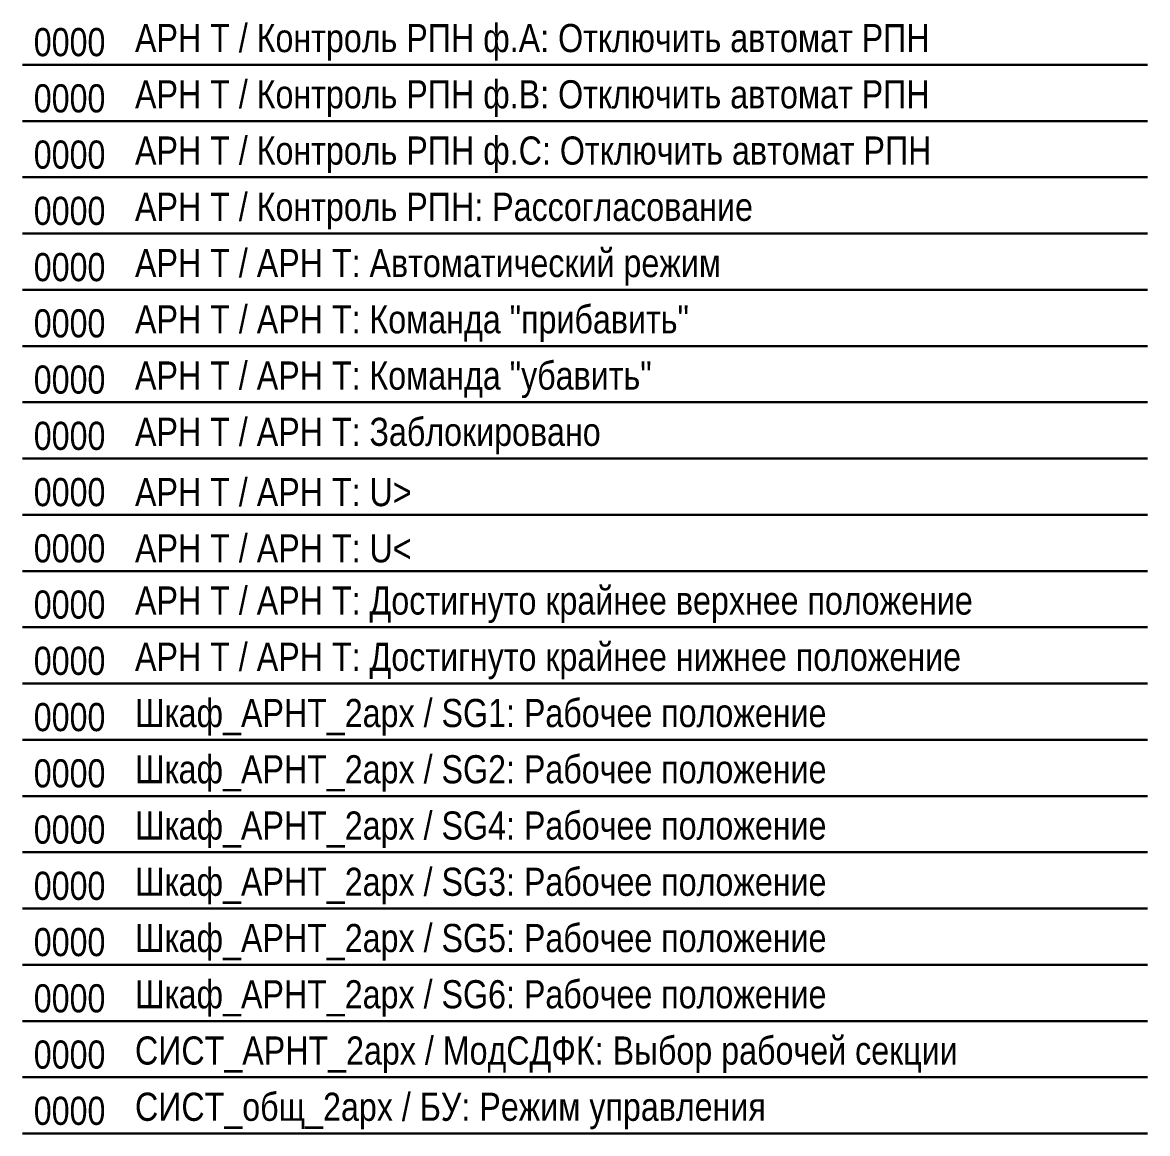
# Model space of a CAD drawing. Header units: millimetres. Extents: x -700 to 1485, y -575 to 9.
# Drawn here: x -700 to -600, y -95 to 3.8 of the extents above; entities that cross this region are included whole.
import ezdxf

# ---------------------------------------------------------------- set-up
doc = ezdxf.new("R2010")
doc.units = ezdxf.units.MM
for name, color, linetype, lineweight in [('Линии связи', 75, 'Continuous', 30), ('Сигналы внутр.', 13, 'Continuous', 30), ('Сигнатура', 153, 'Continuous', 30)]:
    doc.layers.add(name, color=color, linetype=linetype, lineweight=lineweight)
doc.styles.add('Narrow', font='ARIALN.TTF')

msp = doc.modelspace()

# ---------------------------------------------------------------- linework, layer by layer
at = {"layer": 'Линии связи'}
for p, q in [((-700, 0), (-600, 0)), ((-700, -5), (-600, -5)), ((-700, -10), (-600, -10)), ((-700, -15), (-600, -15)), ((-700, -20), (-600, -20)), ((-700, -25), (-600, -25)), ((-700, -30), (-600, -30)), ((-700, -35), (-600, -35)), ((-700, -40), (-600, -40)), ((-700, -45), (-600, -45)), ((-700, -50), (-600, -50)), ((-700, -55), (-600, -55)), ((-700, -60), (-600, -60)), ((-700, -65), (-600, -65)), ((-700, -70), (-600, -70)), ((-700, -75), (-600, -75)), ((-700, -80), (-600, -80)), ((-700, -85), (-600, -85)), ((-700, -90), (-600, -90)), ((-700, -95), (-600, -95))]:
    msp.add_line(p, q, dxfattribs=at)

# ---------------------------------------------------------------- texts
at = {"layer": 'Сигналы внутр.', "char_height": 2.5, "width": 80, "attachment_point": 4, "style": 'Narrow'}
for s, insert in [('АРН Т / Контроль РПН ф.А: Отключить автомат РПН', (-690, 2)), ('АРН Т / Контроль РПН ф.В: Отключить автомат РПН', (-690, -3)), ('АРН Т / Контроль РПН ф.С: Отключить автомат РПН', (-690, -8)), ('АРН Т / Контроль РПН: Рассогласование', (-690, -13)), ('АРН Т / АРН Т: Автоматический режим', (-690, -18)), ('АРН Т / АРН Т: Команда "прибавить"', (-690, -23)), ('АРН Т / АРН Т: Команда "убавить"', (-690, -28)), ('АРН Т / АРН Т: Заблокировано', (-690, -33)), ('АРН Т / АРН Т: U>', (-690, -38)), ('АРН Т / АРН Т: U<', (-690, -43)), ('АРН Т / АРН Т: Достигнуто крайнее верхнее положение', (-690, -48)), ('АРН Т / АРН Т: Достигнуто крайнее нижнее положение', (-690, -53)), ('Шкаф_АРНТ_2арх / SG1: Рабочее положение', (-690, -58)), ('Шкаф_АРНТ_2арх / SG2: Рабочее положение', (-690, -63)), ('Шкаф_АРНТ_2арх / SG4: Рабочее положение', (-690, -68)), ('Шкаф_АРНТ_2арх / SG3: Рабочее положение', (-690, -73)), ('Шкаф_АРНТ_2арх / SG5: Рабочее положение', (-690, -78)), ('Шкаф_АРНТ_2арх / SG6: Рабочее положение', (-690, -83)), ('СИСТ_АРНТ_2арх / МодСДФК: Выбор рабочей секции', (-690, -88)), ('СИСТ_общ_2арх / БУ: Режим управления', (-690, -93))]:
    msp.add_mtext(s, dxfattribs=dict(at, insert=insert))
at = {"layer": 'Сигнатура', "char_height": 2.5, "width": 15, "attachment_point": 4, "style": 'Narrow'}
for insert in [(-699, 2), (-699, -3), (-699, -8), (-699, -13), (-699, -18), (-699, -23), (-699, -28), (-699, -33), (-699, -38), (-699, -43), (-699, -48), (-699, -53), (-699, -58), (-699, -63), (-699, -68), (-699, -73), (-699, -78), (-699, -83), (-699, -88), (-699, -93)]:
    msp.add_mtext('0000', dxfattribs=dict(at, insert=insert))

doc.saveas('drawing.dxf')
